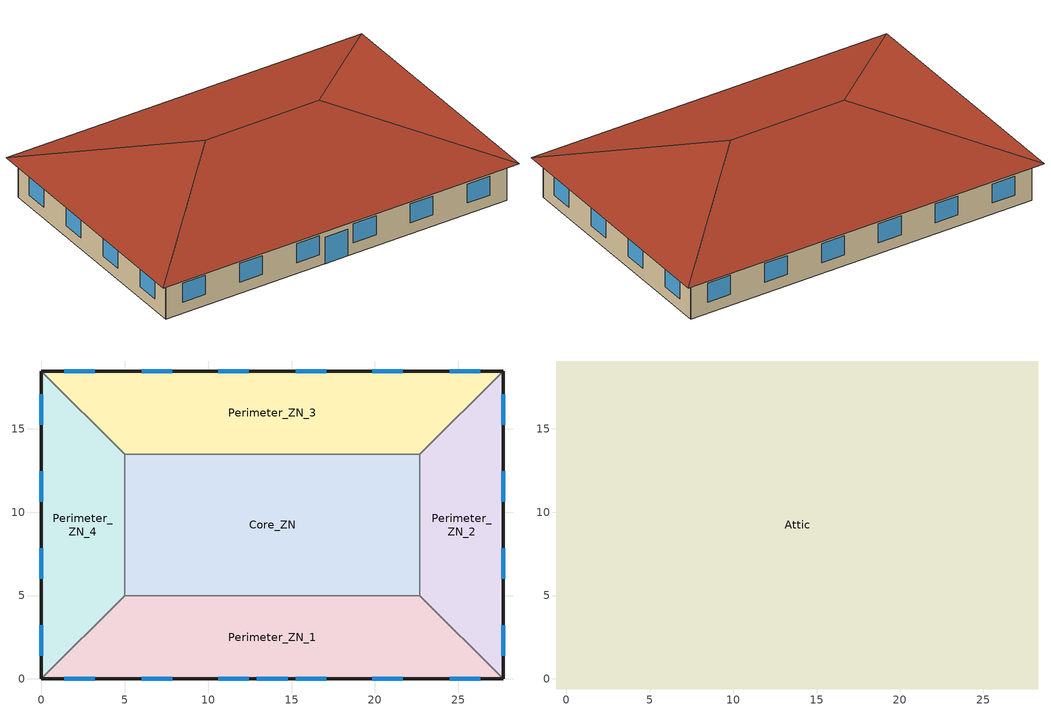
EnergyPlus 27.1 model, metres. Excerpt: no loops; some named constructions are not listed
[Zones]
Core_ZN
 floor ground (ext-slab): 5,13.46 22.69,13.46 22.69,5 5,5 z0
 wall to Perimeter_ZN_1 (int-walls): 5,5 22.69,5 z0:3.05
 wall to Perimeter_ZN_2 (int-walls): 22.69,5 22.69,13.46 z0:3.05
 wall to Perimeter_ZN_3 (int-walls): 22.69,13.46 5,13.46 z0:3.05
 wall to Perimeter_ZN_4 (int-walls): 5,13.46 5,5 z0:3.05
Perimeter_ZN_1
 floor ground (ext-slab): 27.69,0 0,0 5,5 22.69,5 z0
 wall outside (ext-walls): 0,0 27.69,0 z0:3.05
 wall to Perimeter_ZN_4 (int-walls): 5,5 0,0 z0:3.05
 wall to Perimeter_ZN_2 (int-walls): 27.69,0 22.69,5 z0:3.05
 window (TCwindow): 1.39,0 3.22,0 z0.9:2.42
 window (window_south): 6.01,0 7.84,0 / 10.62,0 12.45,0 / 15.24,0 17.07,0 / 19.85,0 21.68,0 / 24.47,0 26.3,0 z0.9:2.42; 12.93,0 14.76,0 z0:2.13
Perimeter_ZN_2
 floor ground (ext-slab): 22.69,13.46 27.69,18.46 27.69,0 22.69,5 z0
 wall outside (ext-walls): 27.69,0 27.69,18.46 z0:3.05
 wall to Perimeter_ZN_3 (int-walls): 27.69,18.46 22.69,13.46 z0:3.05
 window (window_east): 27.69,15.24 27.69,17.07 / 27.69,10.62 27.69,12.45 / 27.69,6.01 27.69,7.84 / 27.69,1.39 27.69,3.22 z0.9:2.42
Perimeter_ZN_3
 floor ground (ext-slab): 5,13.46 0,18.46 27.69,18.46 22.69,13.46 z0
 wall outside (ext-walls): 27.69,18.46 0,18.46 z0:3.05
 wall to Perimeter_ZN_4 (int-walls): 0,18.46 5,13.46 z0:3.05
 window (window_north): 26.3,18.46 24.47,18.46 / 21.68,18.46 19.85,18.46 / 17.07,18.46 15.24,18.46 / 12.45,18.46 10.62,18.46 / 7.84,18.46 6.01,18.46 / 3.22,18.46 1.39,18.46 z0.9:2.42
Perimeter_ZN_4
 floor ground (ext-slab): 5,5 0,0 0,18.46 5,13.46 z0
 wall outside (ext-walls): 0,18.46 0,0 z0:3.05
 window (window_west): 0,3.22 0,1.39 / 0,7.84 0,6.01 / 0,12.45 0,10.62 / 0,17.07 0,15.24 z0.9:2.42
Attic
 floor ground (exposed-floor): -0.6,19.06 0,18.46 0,0 -0.6,-0.6 z3.05; 0,0 27.69,0 28.29,-0.6 -0.6,-0.6 z3.05; 28.29,19.06 28.29,-0.6 27.69,0 27.69,18.46 z3.05; -0.6,19.06 28.29,19.06 27.69,18.46 0,18.46 z3.05
 floor to Perimeter_ZN_1 (INT-FLOOR-TOPSIDE): 0,0 5,5 22.69,5 27.69,0 z3.05
 floor to Perimeter_ZN_4 (INT-FLOOR-TOPSIDE): 5,13.46 5,5 0,0 0,18.46 z3.05
 floor to Perimeter_ZN_2 (INT-FLOOR-TOPSIDE): 22.69,5 22.69,13.46 27.69,18.46 27.69,0 z3.05
 floor to Core_ZN (INT-FLOOR-TOPSIDE): 5,13.46 22.69,13.46 22.69,5 5,5 z3.05
 floor to Perimeter_ZN_3 (INT-FLOOR-TOPSIDE): 0,18.46 27.69,18.46 22.69,13.46 5,13.46 z3.05
 roof outside (roofs): 28.29,19.06,3.05 -0.6,19.06,3.05 9.23,9.23,6.33 18.46,9.23,6.33; -0.6,19.06,3.05 -0.6,-0.6,3.05 9.23,9.23,6.33; 28.29,-0.6,3.05 28.29,19.06,3.05 18.46,9.23,6.33; -0.6,-0.6,3.05 28.29,-0.6,3.05 18.46,9.23,6.33 9.23,9.23,6.33
[MaterialProperty:GlazingSpectralData]
WO18RT65SP: 0.3, 0, 0.04, 0.04, 0.305, 0, 0.04, 0.04, 0.31, 0, 0.04, 0.04, 0.315, 0, 0.04, 0.04, 0.32, 0, 0.04, 0.04, 0.325, 0, 0.04, 0.04, 0.33, 0, 0.04, 0.04, 0.335, 0, 0.04, 0.04, 0.34, 0, 0.04, 0.04, 0.345, 0, 0.04, 0.04, 0.35, 0, 0.04, 0.04, 0.355, 0, 0.04, 0.04, 0.36, 0, 0.04, 0.04, 0.365, 0, 0.04, 0.04, 0.37, 0, 0.04, 0.04, 0.375, 0, 0.04, 0.04, 0.38, 0.001, 0.04, 0.04, 0.385, 0.001, 0.04, 0.04, 0.39, 0.001, 0.04, 0.04, 0.395, 0.003, 0.04, 0.04, 0.4, 0.01, 0.04, 0.04, 0.405, 0.016, 0.041, 0.041, 0.41, 0.025, 0.041, 0.041, 0.415, 0.04, 0.042, 0.042, 0.42, 0.054, 0.042, 0.042, 0.425, 0.064, 0.043, 0.043, 0.43, 0.08, 0.043, 0.043, 0.435, 0.095, 0.044, 0.044, 0.44, 0.118, 0.045, 0.045, 0.445, 0.135, 0.045, 0.045, 0.45, 0.148, 0.046, 0.046, 0.455, 0.157, 0.046, 0.046, 0.46, 0.167, 0.047, 0.047, 0.465, 0.18, 0.047, 0.047, 0.47, 0.201, 0.048, 0.048, 0.475, 0.227, 0.049, 0.049, 0.48, 0.263, 0.051, 0.051, 0.485, 0.301, 0.052, 0.052, 0.49, 0.337, 0.053, 0.053, 0.495, 0.362, 0.054, 0.054, 0.5, 0.362, 0.054, 0.054, 0.505, 0.328, 0.053, 0.053, 0.51, 0.274, 0.051, 0.051, 0.515, 0.223, 0.049, 0.049, 0.52, 0.189, 0.048, 0.048, 0.525, 0.172, 0.047, 0.047, 0.53, 0.168, 0.047, 0.047, 0.535, 0.172, 0.047, 0.047, 0.54, 0.18, 0.047, 0.047, 0.545, 0.189, 0.048, 0.048, 0.55, 0.201, 0.048, 0.048, 0.555, 0.211, 0.048, 0.048, 0.56, 0.219, 0.049, 0.049, 0.565, 0.223, 0.049, 0.049, 0.57, 0.224, 0.049, 0.049, 0.575, 0.222, 0.049, 0.049, 0.58, 0.219, 0.049, 0.049, 0.585, 0.214, 0.049, 0.049, 0.59, 0.209, 0.048, 0.048, 0.595, 0.205, 0.048, 0.048, 0.6, 0.204, 0.048, 0.048, 0.605, 0.203, 0.048, 0.048, 0.61, 0.202, 0.048, 0.048, 0.615, 0.203, 0.048, 0.048, 0.62, 0.205, 0.048, 0.048, 0.625, 0.207, 0.048, 0.048, 0.63, 0.21, 0.048, 0.048, 0.635, 0.213, 0.049, 0.049, 0.64, 0.219, 0.049, 0.049, 0.645, 0.225, 0.049, 0.049, 0.65, 0.234, 0.049, 0.049, 0.655, 0.242, 0.05, 0.05, 0.66, 0.252, 0.05, 0.05, 0.665, 0.261, 0.05, 0.05, 0.67, 0.271, 0.051, 0.051, 0.675, 0.282, 0.051, 0.051, 0.68, 0.292, 0.052, 0.052, 0.685, 0.302, 0.052, 0.052, 0.69, 0.315, 0.053, 0.053, 0.695, 0.329, 0.053, 0.053, 0.7, 0.343, 0.054, 0.054, 0.705, 0.358, 0.054, 0.054, 0.71, 0.374, 0.055, 0.055, 0.715, 0.392, 0.056, 0.056, 0.72, 0.409, 0.056, 0.056, 0.725, 0.424, 0.057, 0.057, 0.73, 0.439, 0.058, 0.058, 0.735, 0.454, 0.058, 0.058, 0.74, 0.471, 0.059, 0.059, 0.745, 0.485, 0.059, 0.059, 0.75, 0.499, 0.06, 0.06, 0.755, 0.512, 0.06, 0.06, 0.76, 0.525, 0.061, 0.061, 0.765, 0.537, 0.061, 0.061, 0.77, 0.548, 0.062, 0.062, 0.775, 0.558, 0.062, 0.062, 0.78, 0.566, 0.063, 0.063, 0.785, 0.576, 0.063, 0.063, 0.79, 0.586, 0.063, 0.063, 0.795, 0.593, 0.064, 0.064, 0.8, 0.601, 0.064, 0.064, 0.805, 0.607, 0.064, 0.064, 0.81, 0.611, 0.064, 0.064, 0.815, 0.617, 0.065, 0.065, 0.82, 0.621, 0.065, 0.065, 0.825, 0.621, 0.065, 0.065, 0.83, 0.622, 0.065, 0.065, 0.835, 0.622, 0.065, 0.065, 0.84, 0.619, 0.065, 0.065, 0.845, 0.617, 0.065, 0.065, 0.85, 0.619, 0.065, 0.065, 0.855, 0.617, 0.065, 0.065, 0.86, 0.615, 0.065, 0.065, 0.865, 0.614, 0.065, 0.065, 0.87, 0.612, 0.064, 0.064, 0.875, 0.611, 0.064, 0.064, 0.88, 0.608, 0.064, 0.064, 0.885, 0.607, 0.064, 0.064, 0.89, 0.604, 0.064, 0.064, 0.895, 0.598, 0.064, 0.064, 0.9, 0.593, 0.064, 0.064, 0.905, 0.583, 0.063, 0.063, 0.91, 0.578, 0.063, 0.063, 0.915, 0.568, 0.063, 0.063, 0.92, 0.562, 0.062, 0.062, 0.925, 0.555, 0.062, 0.062, 0.93, 0.55, 0.062, 0.062, 0.935, 0.542, 0.062, 0.062, 0.94, 0.533, 0.061, 0.061, 0.945, 0.528, 0.061, 0.061, 0.95, 0.524, 0.061, 0.061, 0.955, 0.518, 0.061, 0.061, 0.96, 0.511, 0.06, 0.06, 0.965, 0.503, 0.06, 0.06, 0.97, 0.498, 0.06, 0.06, 0.975, 0.493, 0.06, 0.06, 0.98, 0.485, 0.059, 0.059, 0.985, 0.483, 0.059, 0.059, 0.99, 0.48, 0.059, 0.059, 0.995, 0.477, 0.059, 0.059, 1, 0.476, 0.059, 0.059, 1.005, 0.474, 0.059, 0.059, 1.01, 0.473, 0.059, 0.059, 1.015, 0.472, 0.059, 0.059, 1.02, 0.471, 0.059, 0.059, 1.025, 0.47, 0.059, 0.059, 1.03, 0.47, 0.059, 0.059, 1.035, 0.471, 0.059, 0.059, 1.04, 0.472, 0.059, 0.059, 1.045, 0.473, 0.059, 0.059, 1.05, 0.475, 0.059, 0.059, 1.055, 0.486, 0.059, 0.059, 1.06, 0.493, 0.06, 0.06, 1.065, 0.498, 0.06, 0.06, 1.07, 0.503, 0.06, 0.06, 1.075, 0.511, 0.06, 0.06, 1.08, 0.518, 0.061, 0.061, 1.085, 0.524, 0.061, 0.061, 1.09, 0.529, 0.061, 0.061, 1.095, 0.533, 0.061, 0.061, 1.1, 0.542, 0.062, 0.062, 1.105, 0.544, 0.062, 0.062, 1.11, 0.552, 0.062, 0.062, 1.115, 0.56, 0.062, 0.062, 1.12, 0.575, 0.063, 0.063, 1.125, 0.585, 0.063, 0.063, 1.13, 0.6, 0.064, 0.064, 1.135, 0.61, 0.064, 0.064, 1.14, 0.634, 0.065, 0.065, 1.145, 0.637, 0.065, 0.065, 1.15, 0.634, 0.065, 0.065, 1.155, 0.632, 0.065, 0.065, 1.16, 0.632, 0.065, 0.065, 1.165, 0.631, 0.065, 0.065, 1.17, 0.627, 0.065, 0.065, 1.175, 0.624, 0.065, 0.065, 1.18, 0.618, 0.065, 0.065, 1.185, 0.611, 0.064, 0.064, 1.19, 0.601, 0.064, 0.064, 1.195, 0.6, 0.064, 0.064, 1.2, 0.605, 0.064, 0.064, 1.205, 0.611, 0.064, 0.064, 1.21, 0.619, 0.065, 0.065, 1.215, 0.625, 0.065, 0.065, 1.22, 0.634, 0.065, 0.065, 1.225, 0.64, 0.066, 0.066, 1.23, 0.644, 0.066, 0.066, 1.235, 0.647, 0.066, 0.066, 1.24, 0.65, 0.066, 0.066, 1.245, 0.653, 0.066, 0.066, 1.25, 0.656, 0.066, 0.066, 1.255, 0.658, 0.066, 0.066, 1.26, 0.661, 0.066, 0.066, 1.265, 0.662, 0.066, 0.066, 1.27, 0.667, 0.067, 0.067, 1.275, 0.668, 0.067, 0.067, 1.28, 0.671, 0.067, 0.067, 1.285, 0.675, 0.067, 0.067, 1.29, 0.678, 0.067, 0.067, 1.295, 0.679, 0.067, 0.067, 1.3, 0.682, 0.067, 0.067, 1.305, 0.684, 0.067, 0.067, 1.31, 0.687, 0.067, 0.067, 1.315, 0.689, 0.068, 0.068, 1.32, 0.692, 0.068, 0.068, 1.325, 0.693, 0.068, 0.068, 1.33, 0.695, 0.068, 0.068, 1.335, 0.697, 0.068, 0.068, 1.34, 0.698, 0.068, 0.068, 1.345, 0.698, 0.068, 0.068, 1.35, 0.698, 0.068, 0.068, 1.355, 0.695, 0.068, 0.068, 1.36, 0.692, 0.068, 0.068, 1.365, 0.692, 0.068, 0.068, 1.37, 0.687, 0.067, 0.067, 1.375, 0.682, 0.067, 0.067, 1.38, 0.676, 0.067, 0.067, 1.385, 0.678, 0.067, 0.067, 1.39, 0.676, 0.067, 0.067, 1.395, 0.675, 0.067, 0.067, 1.4, 0.676, 0.067, 0.067, 1.405, 0.675, 0.067, 0.067, 1.41, 0.671, 0.067, 0.067, 1.415, 0.67, 0.067, 0.067, 1.42, 0.673, 0.067, 0.067, 1.425, 0.671, 0.067, 0.067, 1.43, 0.668, 0.067, 0.067, 1.435, 0.67, 0.067, 0.067, 1.44, 0.67, 0.067, 0.067, 1.445, 0.668, 0.067, 0.067, 1.45, 0.67, 0.067, 0.067, 1.455, 0.67, 0.067, 0.067, 1.46, 0.673, 0.067, 0.067, 1.465, 0.676, 0.067, 0.067, 1.47, 0.681, 0.067, 0.067, 1.475, 0.684, 0.067, 0.067, 1.48, 0.689, 0.068, 0.068, 1.485, 0.69, 0.068, 0.068, 1.49, 0.695, 0.068, 0.068, 1.495, 0.698, 0.068, 0.068, 1.5, 0.703, 0.068, 0.068, 1.505, 0.706, 0.068, 0.068, 1.51, 0.711, 0.068, 0.068, 1.515, 0.714, 0.069, 0.069, 1.52, 0.718, 0.069, 0.069, 1.525, 0.719, 0.069, 0.069, 1.53, 0.724, 0.069, 0.069, 1.535, 0.724, 0.069, 0.069, 1.54, 0.728, 0.069, 0.069, 1.545, 0.728, 0.069, 0.069, 1.55, 0.728, 0.069, 0.069, 1.555, 0.728, 0.069, 0.069, 1.56, 0.728, 0.069, 0.069, 1.565, 0.728, 0.069, 0.069, 1.57, 0.728, 0.069, 0.069, 1.575, 0.728, 0.069, 0.069, 1.58, 0.729, 0.069, 0.069, 1.585, 0.731, 0.069, 0.069, 1.59, 0.733, 0.069, 0.069, 1.595, 0.735, 0.069, 0.069, 1.6, 0.736, 0.069, 0.069, 1.605, 0.738, 0.07, 0.07, 1.61, 0.74, 0.07, 0.07, 1.615, 0.741, 0.07, 0.07, 1.62, 0.741, 0.07, 0.07, 1.625, 0.741, 0.07, 0.07, 1.63, 0.741, 0.07, 0.07, 1.635, 0.741, 0.07, 0.07, 1.64, 0.741, 0.07, 0.07, 1.645, 0.743, 0.07, 0.07, 1.65, 0.741, 0.07, 0.07, 1.655, 0.74, 0.07, 0.07, 1.66, 0.736, 0.069, 0.069, 1.665, 0.735, 0.069, 0.069, 1.67, 0.724, 0.069, 0.069, 1.675, 0.716, 0.069, 0.069, 1.68, 0.698, 0.068, 0.068, 1.685, 0.673, 0.067, 0.067, 1.69, 0.608, 0.064, 0.064, 1.695, 0.574, 0.063, 0.063, 1.7, 0.521, 0.061, 0.061, 1.705, 0.493, 0.06, 0.06, 1.71, 0.499, 0.06, 0.06, 1.715, 0.507, 0.06, 0.06, 1.72, 0.512, 0.06, 0.06, 1.725, 0.526, 0.061, 0.061, 1.73, 0.548, 0.062, 0.062, 1.735, 0.546, 0.062, 0.062, 1.74, 0.533, 0.061, 0.061, 1.745, 0.527, 0.061, 0.061, 1.75, 0.522, 0.061, 0.061, 1.755, 0.53, 0.061, 0.061, 1.76, 0.552, 0.062, 0.062, 1.765, 0.568, 0.063, 0.063, 1.77, 0.589, 0.064, 0.064, 1.775, 0.6, 0.064, 0.064, 1.78, 0.619, 0.065, 0.065, 1.785, 0.625, 0.065, 0.065, 1.79, 0.63, 0.065, 0.065, 1.795, 0.632, 0.065, 0.065, 1.8, 0.635, 0.065, 0.065, 1.805, 0.637, 0.065, 0.065, 1.81, 0.638, 0.066, 0.066, 1.815, 0.638, 0.066, 0.066, 1.82, 0.638, 0.066, 0.066, 1.825, 0.64, 0.066, 0.066, 1.83, 0.646, 0.066, 0.066, 1.835, 0.649, 0.066, 0.066, 1.84, 0.656, 0.066, 0.066, 1.845, 0.658, 0.066, 0.066, 1.85, 0.667, 0.067, 0.067, 1.855, 0.673, 0.067, 0.067, 1.86, 0.681, 0.067, 0.067, 1.865, 0.681, 0.067, 0.067, 1.87, 0.684, 0.067, 0.067, 1.875, 0.687, 0.067, 0.067, 1.88, 0.687, 0.067, 0.067, 1.885, 0.685, 0.067, 0.067, 1.89, 0.685, 0.067, 0.067, 1.895, 0.685, 0.067, 0.067, 1.9, 0.689, 0.068, 0.068, 1.905, 0.682, 0.067, 0.067, 1.91, 0.682, 0.067, 0.067, 1.915, 0.679, 0.067, 0.067, 1.92, 0.681, 0.067, 0.067, 1.925, 0.678, 0.067, 0.067, 1.93, 0.679, 0.067, 0.067, 1.935, 0.679, 0.067, 0.067, 1.94, 0.679, 0.067, 0.067, 1.945, 0.681, 0.067, 0.067, 1.95, 0.684, 0.067, 0.067, 1.955, 0.685, 0.067, 0.067, 1.96, 0.687, 0.067, 0.067, 1.965, 0.685, 0.067, 0.067, 1.97, 0.685, 0.067, 0.067, 1.975, 0.687, 0.067, 0.067, 1.98, 0.684, 0.067, 0.067, 1.985, 0.684, 0.067, 0.067, 1.99, 0.682, 0.067, 0.067, 1.995, 0.681, 0.067, 0.067, 2, 0.678, 0.067, 0.067, 2.005, 0.673, 0.067, 0.067, 2.01, 0.662, 0.066, 0.066, 2.015, 0.655, 0.066, 0.066, 2.02, 0.646, 0.066, 0.066, 2.025, 0.638, 0.066, 0.066, 2.03, 0.63, 0.065, 0.065, 2.035, 0.622, 0.065, 0.065, 2.04, 0.614, 0.065, 0.065, 2.045, 0.608, 0.064, 0.064, 2.05, 0.598, 0.064, 0.064, 2.055, 0.593, 0.064, 0.064, 2.06, 0.582, 0.063, 0.063, 2.065, 0.575, 0.063, 0.063, 2.07, 0.569, 0.063, 0.063, 2.075, 0.568, 0.063, 0.063, 2.08, 0.565, 0.063, 0.063, 2.085, 0.565, 0.063, 0.063, 2.09, 0.566, 0.063, 0.063, 2.095, 0.566, 0.063, 0.063, 2.1, 0.57, 0.063, 0.063, 2.105, 0.571, 0.063, 0.063, 2.11, 0.575, 0.063, 0.063, 2.115, 0.577, 0.063, 0.063, 2.12, 0.581, 0.063, 0.063, 2.125, 0.582, 0.063, 0.063, 2.13, 0.582, 0.063, 0.063, 2.135, 0.581, 0.063, 0.063, 2.14, 0.582, 0.063, 0.063, 2.145, 0.583, 0.063, 0.063, 2.15, 0.586, 0.063, 0.063, 2.155, 0.585, 0.063, 0.063, 2.16, 0.585, 0.063, 0.063, 2.165, 0.585, 0.063, 0.063, 2.17, 0.585, 0.063, 0.063, 2.175, 0.585, 0.063, 0.063, 2.18, 0.583, 0.063, 0.063, 2.185, 0.581, 0.063, 0.063, 2.19, 0.573, 0.063, 0.063, 2.195, 0.569, 0.063, 0.063, 2.2, 0.56, 0.062, 0.062, 2.205, 0.556, 0.062, 0.062, 2.21, 0.551, 0.062, 0.062, 2.215, 0.545, 0.062, 0.062, 2.22, 0.532, 0.061, 0.061, 2.225, 0.521, 0.061, 0.061, 2.23, 0.505, 0.06, 0.06, 2.235, 0.486, 0.059, 0.059, 2.24, 0.456, 0.058, 0.058, 2.245, 0.429, 0.057, 0.057, 2.25, 0.375, 0.055, 0.055, 2.255, 0.33, 0.053, 0.053, 2.26, 0.263, 0.051, 0.051, 2.265, 0.22, 0.049, 0.049, 2.27, 0.167, 0.047, 0.047, 2.275, 0.142, 0.046, 0.046, 2.28, 0.111, 0.044, 0.044, 2.285, 0.093, 0.044, 0.044, 2.29, 0.076, 0.043, 0.043, 2.295, 0.063, 0.043, 0.043, 2.3, 0.052, 0.042, 0.042, 2.305, 0.049, 0.042, 0.042, 2.31, 0.057, 0.042, 0.042, 2.315, 0.068, 0.043, 0.043, 2.32, 0.084, 0.043, 0.043, 2.325, 0.089, 0.044, 0.044, 2.33, 0.097, 0.044, 0.044, 2.335, 0.099, 0.044, 0.044, 2.34, 0.1, 0.044, 0.044, 2.345, 0.1, 0.044, 0.044, 2.35, 0.101, 0.044, 0.044, 2.355, 0.11, 0.044, 0.044, 2.36, 0.121, 0.045, 0.045, 2.365, 0.125, 0.045, 0.045, 2.37, 0.13, 0.045, 0.045, 2.375, 0.132, 0.045, 0.045, 2.38, 0.131, 0.045, 0.045, 2.385, 0.131, 0.045, 0.045, 2.39, 0.134, 0.045, 0.045, 2.395, 0.138, 0.046, 0.046, 2.4, 0.143, 0.046, 0.046, 2.405, 0.148, 0.046, 0.046, 2.41, 0.153, 0.046, 0.046, 2.415, 0.152, 0.046, 0.046, 2.42, 0.149, 0.046, 0.046, 2.425, 0.144, 0.046, 0.046, 2.43, 0.132, 0.045, 0.045, 2.435, 0.128, 0.045, 0.045, 2.44, 0.125, 0.045, 0.045, 2.445, 0.124, 0.045, 0.045, 2.45, 0.116, 0.045, 0.045, 2.455, 0.113, 0.045, 0.045, 2.46, 0.114, 0.045, 0.045, 2.465, 0.117, 0.045, 0.045, 2.47, 0.126, 0.045, 0.045, 2.475, 0.128, 0.045, 0.045, 2.48, 0.129, 0.045, 0.045, 2.485, 0.135, 0.045, 0.045, 2.49, 0.145, 0.046, 0.046, 2.495, 0.15, 0.046, 0.046, 2.5, 0.155, 0.046, 0.046
WO18RT70SP: 0.3, 0, 0.04, 0.04, 0.305, 0, 0.04, 0.04, 0.31, 0, 0.04, 0.04, 0.315, 0, 0.04, 0.04, 0.32, 0, 0.04, 0.04, 0.325, 0, 0.04, 0.04, 0.33, 0, 0.04, 0.04, 0.335, 0, 0.04, 0.04, 0.34, 0, 0.04, 0.04, 0.345, 0, 0.04, 0.04, 0.35, 0, 0.04, 0.04, 0.355, 0, 0.04, 0.04, 0.36, 0, 0.04, 0.04, 0.365, 0, 0.04, 0.04, 0.37, 0, 0.04, 0.04, 0.375, 0, 0.04, 0.04, 0.38, 0.001, 0.04, 0.04, 0.385, 0.001, 0.04, 0.04, 0.39, 0.001, 0.04, 0.04, 0.395, 0.001, 0.04, 0.04, 0.4, 0.003, 0.04, 0.04, 0.405, 0.004, 0.04, 0.04, 0.41, 0.008, 0.04, 0.04, 0.415, 0.016, 0.041, 0.041, 0.42, 0.025, 0.041, 0.041, 0.425, 0.036, 0.041, 0.041, 0.43, 0.046, 0.042, 0.042, 0.435, 0.059, 0.042, 0.042, 0.44, 0.073, 0.043, 0.043, 0.445, 0.085, 0.043, 0.043, 0.45, 0.095, 0.044, 0.044, 0.455, 0.102, 0.044, 0.044, 0.46, 0.109, 0.044, 0.044, 0.465, 0.118, 0.045, 0.045, 0.47, 0.134, 0.045, 0.045, 0.475, 0.156, 0.046, 0.046, 0.48, 0.187, 0.047, 0.047, 0.485, 0.221, 0.049, 0.049, 0.49, 0.254, 0.05, 0.05, 0.495, 0.277, 0.051, 0.051, 0.5, 0.274, 0.051, 0.051, 0.505, 0.24, 0.05, 0.05, 0.51, 0.189, 0.048, 0.048, 0.515, 0.144, 0.046, 0.046, 0.52, 0.115, 0.045, 0.045, 0.525, 0.102, 0.044, 0.044, 0.53, 0.098, 0.044, 0.044, 0.535, 0.102, 0.044, 0.044, 0.54, 0.108, 0.044, 0.044, 0.545, 0.116, 0.045, 0.045, 0.55, 0.126, 0.045, 0.045, 0.555, 0.136, 0.045, 0.045, 0.56, 0.143, 0.046, 0.046, 0.565, 0.147, 0.046, 0.046, 0.57, 0.148, 0.046, 0.046, 0.575, 0.147, 0.046, 0.046, 0.58, 0.145, 0.046, 0.046, 0.585, 0.141, 0.046, 0.046, 0.59, 0.138, 0.046, 0.046, 0.595, 0.135, 0.045, 0.045, 0.6, 0.133, 0.045, 0.045, 0.605, 0.133, 0.045, 0.045, 0.61, 0.133, 0.045, 0.045, 0.615, 0.135, 0.045, 0.045, 0.62, 0.136, 0.045, 0.045, 0.625, 0.138, 0.046, 0.046, 0.63, 0.141, 0.046, 0.046, 0.635, 0.144, 0.046, 0.046, 0.64, 0.149, 0.046, 0.046, 0.645, 0.155, 0.046, 0.046, 0.65, 0.162, 0.046, 0.046, 0.655, 0.17, 0.047, 0.047, 0.66, 0.179, 0.047, 0.047, 0.665, 0.187, 0.047, 0.047, 0.67, 0.196, 0.048, 0.048, 0.675, 0.207, 0.048, 0.048, 0.68, 0.217, 0.049, 0.049, 0.685, 0.227, 0.049, 0.049, 0.69, 0.24, 0.05, 0.05, 0.695, 0.254, 0.05, 0.05, 0.7, 0.268, 0.051, 0.051, 0.705, 0.285, 0.051, 0.051, 0.71, 0.302, 0.052, 0.052, 0.715, 0.321, 0.053, 0.053, 0.72, 0.34, 0.054, 0.054, 0.725, 0.358, 0.054, 0.054, 0.73, 0.376, 0.055, 0.055, 0.735, 0.394, 0.056, 0.056, 0.74, 0.414, 0.057, 0.057, 0.745, 0.431, 0.057, 0.057, 0.75, 0.448, 0.058, 0.058, 0.755, 0.464, 0.059, 0.059, 0.76, 0.48, 0.059, 0.059, 0.765, 0.495, 0.06, 0.06, 0.77, 0.508, 0.06, 0.06, 0.775, 0.52, 0.061, 0.061, 0.78, 0.531, 0.061, 0.061, 0.785, 0.543, 0.062, 0.062, 0.79, 0.554, 0.062, 0.062, 0.795, 0.563, 0.063, 0.063, 0.8, 0.573, 0.063, 0.063, 0.805, 0.58, 0.063, 0.063, 0.81, 0.586, 0.063, 0.063, 0.815, 0.592, 0.064, 0.064, 0.82, 0.597, 0.064, 0.064, 0.825, 0.598, 0.064, 0.064, 0.83, 0.6, 0.064, 0.064, 0.835, 0.6, 0.064, 0.064, 0.84, 0.597, 0.064, 0.064, 0.845, 0.595, 0.064, 0.064, 0.85, 0.597, 0.064, 0.064, 0.855, 0.596, 0.064, 0.064, 0.86, 0.595, 0.064, 0.064, 0.865, 0.593, 0.064, 0.064, 0.87, 0.592, 0.064, 0.064, 0.875, 0.591, 0.064, 0.064, 0.88, 0.587, 0.063, 0.063, 0.885, 0.586, 0.063, 0.063, 0.89, 0.583, 0.063, 0.063, 0.895, 0.577, 0.063, 0.063, 0.9, 0.571, 0.063, 0.063, 0.905, 0.561, 0.062, 0.062, 0.91, 0.554, 0.062, 0.062, 0.915, 0.543, 0.062, 0.062, 0.92, 0.536, 0.061, 0.061, 0.925, 0.529, 0.061, 0.061, 0.93, 0.522, 0.061, 0.061, 0.935, 0.514, 0.061, 0.061, 0.94, 0.504, 0.06, 0.06, 0.945, 0.499, 0.06, 0.06, 0.95, 0.492, 0.06, 0.06, 0.955, 0.485, 0.059, 0.059, 0.96, 0.478, 0.059, 0.059, 0.965, 0.47, 0.059, 0.059, 0.97, 0.464, 0.059, 0.059, 0.975, 0.459, 0.058, 0.058, 0.98, 0.453, 0.058, 0.058, 0.985, 0.451, 0.058, 0.058, 0.99, 0.448, 0.058, 0.058, 0.995, 0.444, 0.058, 0.058, 1, 0.443, 0.058, 0.058, 1.005, 0.441, 0.058, 0.058, 1.01, 0.44, 0.058, 0.058, 1.015, 0.439, 0.058, 0.058, 1.02, 0.438, 0.058, 0.058, 1.025, 0.437, 0.057, 0.057, 1.03, 0.437, 0.057, 0.057, 1.035, 0.438, 0.058, 0.058, 1.04, 0.439, 0.058, 0.058, 1.045, 0.44, 0.058, 0.058, 1.05, 0.442, 0.058, 0.058, 1.055, 0.45, 0.058, 0.058, 1.06, 0.455, 0.058, 0.058, 1.065, 0.461, 0.058, 0.058, 1.07, 0.466, 0.059, 0.059, 1.075, 0.473, 0.059, 0.059, 1.08, 0.48, 0.059, 0.059, 1.085, 0.487, 0.059, 0.059, 1.09, 0.493, 0.06, 0.06, 1.095, 0.499, 0.06, 0.06, 1.1, 0.509, 0.06, 0.06, 1.105, 0.514, 0.061, 0.061, 1.11, 0.529, 0.061, 0.061, 1.115, 0.539, 0.062, 0.062, 1.12, 0.559, 0.062, 0.062, 1.125, 0.57, 0.063, 0.063, 1.13, 0.585, 0.063, 0.063, 1.135, 0.596, 0.064, 0.064, 1.14, 0.618, 0.065, 0.065, 1.145, 0.624, 0.065, 0.065, 1.15, 0.627, 0.065, 0.065, 1.155, 0.628, 0.065, 0.065, 1.16, 0.631, 0.065, 0.065, 1.165, 0.63, 0.065, 0.065, 1.17, 0.627, 0.065, 0.065, 1.175, 0.624, 0.065, 0.065, 1.18, 0.618, 0.065, 0.065, 1.185, 0.611, 0.064, 0.064, 1.19, 0.601, 0.064, 0.064, 1.195, 0.6, 0.064, 0.064, 1.2, 0.605, 0.064, 0.064, 1.205, 0.611, 0.064, 0.064, 1.21, 0.619, 0.065, 0.065, 1.215, 0.625, 0.065, 0.065, 1.22, 0.634, 0.065, 0.065, 1.225, 0.64, 0.066, 0.066, 1.23, 0.644, 0.066, 0.066, 1.235, 0.647, 0.066, 0.066, 1.24, 0.65, 0.066, 0.066, 1.245, 0.653, 0.066, 0.066, 1.25, 0.656, 0.066, 0.066, 1.255, 0.658, 0.066, 0.066, 1.26, 0.661, 0.066, 0.066, 1.265, 0.662, 0.066, 0.066, 1.27, 0.667, 0.067, 0.067, 1.275, 0.668, 0.067, 0.067, 1.28, 0.671, 0.067, 0.067, 1.285, 0.675, 0.067, 0.067, 1.29, 0.678, 0.067, 0.067, 1.295, 0.679, 0.067, 0.067, 1.3, 0.682, 0.067, 0.067, 1.305, 0.684, 0.067, 0.067, 1.31, 0.687, 0.067, 0.067, 1.315, 0.689, 0.068, 0.068, 1.32, 0.692, 0.068, 0.068, 1.325, 0.693, 0.068, 0.068, 1.33, 0.695, 0.068, 0.068, 1.335, 0.697, 0.068, 0.068, 1.34, 0.698, 0.068, 0.068, 1.345, 0.698, 0.068, 0.068, 1.35, 0.698, 0.068, 0.068, 1.355, 0.695, 0.068, 0.068, 1.36, 0.692, 0.068, 0.068, 1.365, 0.692, 0.068, 0.068, 1.37, 0.687, 0.067, 0.067, 1.375, 0.682, 0.067, 0.067, 1.38, 0.676, 0.067, 0.067, 1.385, 0.678, 0.067, 0.067, 1.39, 0.676, 0.067, 0.067, 1.395, 0.675, 0.067, 0.067, 1.4, 0.676, 0.067, 0.067, 1.405, 0.675, 0.067, 0.067, 1.41, 0.671, 0.067, 0.067, 1.415, 0.67, 0.067, 0.067, 1.42, 0.673, 0.067, 0.067, 1.425, 0.671, 0.067, 0.067, 1.43, 0.668, 0.067, 0.067, 1.435, 0.67, 0.067, 0.067, 1.44, 0.67, 0.067, 0.067, 1.445, 0.668, 0.067, 0.067, 1.45, 0.67, 0.067, 0.067, 1.455, 0.67, 0.067, 0.067, 1.46, 0.673, 0.067, 0.067, 1.465, 0.676, 0.067, 0.067, 1.47, 0.681, 0.067, 0.067, 1.475, 0.684, 0.067, 0.067, 1.48, 0.689, 0.068, 0.068, 1.485, 0.69, 0.068, 0.068, 1.49, 0.695, 0.068, 0.068, 1.495, 0.698, 0.068, 0.068, 1.5, 0.703, 0.068, 0.068, 1.505, 0.706, 0.068, 0.068, 1.51, 0.711, 0.068, 0.068, 1.515, 0.714, 0.069, 0.069, 1.52, 0.718, 0.069, 0.069, 1.525, 0.719, 0.069, 0.069, 1.53, 0.724, 0.069, 0.069, 1.535, 0.724, 0.069, 0.069, 1.54, 0.728, 0.069, 0.069, 1.545, 0.728, 0.069, 0.069, 1.55, 0.728, 0.069, 0.069, 1.555, 0.728, 0.069, 0.069, 1.56, 0.728, 0.069, 0.069, 1.565, 0.728, 0.069, 0.069, 1.57, 0.728, 0.069, 0.069, 1.575, 0.728, 0.069, 0.069, 1.58, 0.729, 0.069, 0.069, 1.585, 0.731, 0.069, 0.069, 1.59, 0.733, 0.069, 0.069, 1.595, 0.735, 0.069, 0.069, 1.6, 0.736, 0.069, 0.069, 1.605, 0.738, 0.07, 0.07, 1.61, 0.74, 0.07, 0.07, 1.615, 0.741, 0.07, 0.07, 1.62, 0.741, 0.07, 0.07, 1.625, 0.741, 0.07, 0.07, 1.63, 0.741, 0.07, 0.07, 1.635, 0.741, 0.07, 0.07, 1.64, 0.741, 0.07, 0.07, 1.645, 0.743, 0.07, 0.07, 1.65, 0.741, 0.07, 0.07, 1.655, 0.74, 0.07, 0.07, 1.66, 0.736, 0.069, 0.069, 1.665, 0.735, 0.069, 0.069, 1.67, 0.724, 0.069, 0.069, 1.675, 0.716, 0.069, 0.069, 1.68, 0.698, 0.068, 0.068, 1.685, 0.673, 0.067, 0.067, 1.69, 0.608, 0.064, 0.064, 1.695, 0.574, 0.063, 0.063, 1.7, 0.521, 0.061, 0.061, 1.705, 0.493, 0.06, 0.06, 1.71, 0.499, 0.06, 0.06, 1.715, 0.507, 0.06, 0.06, 1.72, 0.512, 0.06, 0.06, 1.725, 0.526, 0.061, 0.061, 1.73, 0.548, 0.062, 0.062, 1.735, 0.546, 0.062, 0.062, 1.74, 0.533, 0.061, 0.061, 1.745, 0.527, 0.061, 0.061, 1.75, 0.522, 0.061, 0.061, 1.755, 0.53, 0.061, 0.061, 1.76, 0.552, 0.062, 0.062, 1.765, 0.568, 0.063, 0.063, 1.77, 0.589, 0.064, 0.064, 1.775, 0.6, 0.064, 0.064, 1.78, 0.619, 0.065, 0.065, 1.785, 0.625, 0.065, 0.065, 1.79, 0.63, 0.065, 0.065, 1.795, 0.632, 0.065, 0.065, 1.8, 0.635, 0.065, 0.065, 1.805, 0.637, 0.065, 0.065, 1.81, 0.638, 0.066, 0.066, 1.815, 0.638, 0.066, 0.066, 1.82, 0.638, 0.066, 0.066, 1.825, 0.64, 0.066, 0.066, 1.83, 0.646, 0.066, 0.066, 1.835, 0.649, 0.066, 0.066, 1.84, 0.656, 0.066, 0.066, 1.845, 0.658, 0.066, 0.066, 1.85, 0.667, 0.067, 0.067, 1.855, 0.673, 0.067, 0.067, 1.86, 0.681, 0.067, 0.067, 1.865, 0.681, 0.067, 0.067, 1.87, 0.684, 0.067, 0.067, 1.875, 0.687, 0.067, 0.067, 1.88, 0.687, 0.067, 0.067, 1.885, 0.685, 0.067, 0.067, 1.89, 0.685, 0.067, 0.067, 1.895, 0.685, 0.067, 0.067, 1.9, 0.689, 0.068, 0.068, 1.905, 0.682, 0.067, 0.067, 1.91, 0.682, 0.067, 0.067, 1.915, 0.679, 0.067, 0.067, 1.92, 0.681, 0.067, 0.067, 1.925, 0.678, 0.067, 0.067, 1.93, 0.679, 0.067, 0.067, 1.935, 0.679, 0.067, 0.067, 1.94, 0.679, 0.067, 0.067, 1.945, 0.681, 0.067, 0.067, 1.95, 0.684, 0.067, 0.067, 1.955, 0.685, 0.067, 0.067, 1.96, 0.687, 0.067, 0.067, 1.965, 0.685, 0.067, 0.067, 1.97, 0.685, 0.067, 0.067, 1.975, 0.687, 0.067, 0.067, 1.98, 0.684, 0.067, 0.067, 1.985, 0.684, 0.067, 0.067, 1.99, 0.682, 0.067, 0.067, 1.995, 0.681, 0.067, 0.067, 2, 0.678, 0.067, 0.067, 2.005, 0.673, 0.067, 0.067, 2.01, 0.662, 0.066, 0.066, 2.015, 0.655, 0.066, 0.066, 2.02, 0.646, 0.066, 0.066, 2.025, 0.638, 0.066, 0.066, 2.03, 0.63, 0.065, 0.065, 2.035, 0.622, 0.065, 0.065, 2.04, 0.614, 0.065, 0.065, 2.045, 0.608, 0.064, 0.064, 2.05, 0.598, 0.064, 0.064, 2.055, 0.593, 0.064, 0.064, 2.06, 0.582, 0.063, 0.063, 2.065, 0.575, 0.063, 0.063, 2.07, 0.569, 0.063, 0.063, 2.075, 0.568, 0.063, 0.063, 2.08, 0.565, 0.063, 0.063, 2.085, 0.565, 0.063, 0.063, 2.09, 0.566, 0.063, 0.063, 2.095, 0.566, 0.063, 0.063, 2.1, 0.57, 0.063, 0.063, 2.105, 0.571, 0.063, 0.063, 2.11, 0.575, 0.063, 0.063, 2.115, 0.577, 0.063, 0.063, 2.12, 0.581, 0.063, 0.063, 2.125, 0.582, 0.063, 0.063, 2.13, 0.582, 0.063, 0.063, 2.135, 0.581, 0.063, 0.063, 2.14, 0.582, 0.063, 0.063, 2.145, 0.583, 0.063, 0.063, 2.15, 0.586, 0.063, 0.063, 2.155, 0.585, 0.063, 0.063, 2.16, 0.585, 0.063, 0.063, 2.165, 0.585, 0.063, 0.063, 2.17, 0.585, 0.063, 0.063, 2.175, 0.585, 0.063, 0.063, 2.18, 0.583, 0.063, 0.063, 2.185, 0.581, 0.063, 0.063, 2.19, 0.573, 0.063, 0.063, 2.195, 0.569, 0.063, 0.063, 2.2, 0.56, 0.062, 0.062, 2.205, 0.556, 0.062, 0.062, 2.21, 0.551, 0.062, 0.062, 2.215, 0.545, 0.062, 0.062, 2.22, 0.532, 0.061, 0.061, 2.225, 0.521, 0.061, 0.061, 2.23, 0.505, 0.06, 0.06, 2.235, 0.486, 0.059, 0.059, 2.24, 0.456, 0.058, 0.058, 2.245, 0.429, 0.057, 0.057, 2.25, 0.375, 0.055, 0.055, 2.255, 0.33, 0.053, 0.053, 2.26, 0.263, 0.051, 0.051, 2.265, 0.22, 0.049, 0.049, 2.27, 0.167, 0.047, 0.047, 2.275, 0.142, 0.046, 0.046, 2.28, 0.111, 0.044, 0.044, 2.285, 0.093, 0.044, 0.044, 2.29, 0.076, 0.043, 0.043, 2.295, 0.063, 0.043, 0.043, 2.3, 0.052, 0.042, 0.042, 2.305, 0.049, 0.042, 0.042, 2.31, 0.057, 0.042, 0.042, 2.315, 0.068, 0.043, 0.043, 2.32, 0.084, 0.043, 0.043, 2.325, 0.089, 0.044, 0.044, 2.33, 0.097, 0.044, 0.044, 2.335, 0.099, 0.044, 0.044, 2.34, 0.1, 0.044, 0.044, 2.345, 0.1, 0.044, 0.044, 2.35, 0.101, 0.044, 0.044, 2.355, 0.11, 0.044, 0.044, 2.36, 0.121, 0.045, 0.045, 2.365, 0.125, 0.045, 0.045, 2.37, 0.13, 0.045, 0.045, 2.375, 0.132, 0.045, 0.045, 2.38, 0.131, 0.045, 0.045, 2.385, 0.131, 0.045, 0.045, 2.39, 0.134, 0.045, 0.045, 2.395, 0.138, 0.046, 0.046, 2.4, 0.143, 0.046, 0.046, 2.405, 0.148, 0.046, 0.046, 2.41, 0.153, 0.046, 0.046, 2.415, 0.152, 0.046, 0.046, 2.42, 0.149, 0.046, 0.046, 2.425, 0.144, 0.046, 0.046, 2.43, 0.132, 0.045, 0.045, 2.435, 0.128, 0.045, 0.045, 2.44, 0.125, 0.045, 0.045, 2.445, 0.124, 0.045, 0.045, 2.45, 0.116, 0.045, 0.045, 2.455, 0.113, 0.045, 0.045, 2.46, 0.114, 0.045, 0.045, 2.465, 0.117, 0.045, 0.045, 2.47, 0.126, 0.045, 0.045, 2.475, 0.128, 0.045, 0.045, 2.48, 0.129, 0.045, 0.045, 2.485, 0.135, 0.045, 0.045, 2.49, 0.145, 0.046, 0.046, 2.495, 0.15, 0.046, 0.046, 2.5, 0.155, 0.046, 0.046
WO18RT75SP: 0.3, 0, 0.04, 0.04, 0.305, 0, 0.04, 0.04, 0.31, 0, 0.04, 0.04, 0.315, 0, 0.04, 0.04, 0.32, 0, 0.04, 0.04, 0.325, 0, 0.04, 0.04, 0.33, 0, 0.04, 0.04, 0.335, 0, 0.04, 0.04, 0.34, 0, 0.04, 0.04, 0.345, 0, 0.04, 0.04, 0.35, 0, 0.04, 0.04, 0.355, 0, 0.04, 0.04, 0.36, 0, 0.04, 0.04, 0.365, 0, 0.04, 0.04, 0.37, 0, 0.04, 0.04, 0.375, 0, 0.04, 0.04, 0.38, 0, 0.04, 0.04, 0.385, 0, 0.04, 0.04, 0.39, 0, 0.04, 0.04, 0.395, 0.001, 0.04, 0.04, 0.4, 0.001, 0.04, 0.04, 0.405, 0.001, 0.04, 0.04, 0.41, 0.003, 0.04, 0.04, 0.415, 0.006, 0.04, 0.04, 0.42, 0.012, 0.04, 0.04, 0.425, 0.02, 0.041, 0.041, 0.43, 0.027, 0.041, 0.041, 0.435, 0.037, 0.041, 0.041, 0.44, 0.046, 0.042, 0.042, 0.445, 0.054, 0.042, 0.042, 0.45, 0.061, 0.042, 0.042, 0.455, 0.067, 0.043, 0.043, 0.46, 0.071, 0.043, 0.043, 0.465, 0.078, 0.043, 0.043, 0.47, 0.089, 0.044, 0.044, 0.475, 0.106, 0.044, 0.044, 0.48, 0.133, 0.045, 0.045, 0.485, 0.162, 0.046, 0.046, 0.49, 0.191, 0.048, 0.048, 0.495, 0.211, 0.048, 0.048, 0.5, 0.207, 0.048, 0.048, 0.505, 0.175, 0.047, 0.047, 0.51, 0.131, 0.045, 0.045, 0.515, 0.093, 0.044, 0.044, 0.52, 0.07, 0.043, 0.043, 0.525, 0.06, 0.042, 0.042, 0.53, 0.057, 0.042, 0.042, 0.535, 0.06, 0.042, 0.042, 0.54, 0.065, 0.043, 0.043, 0.545, 0.072, 0.043, 0.043, 0.55, 0.079, 0.043, 0.043, 0.555, 0.087, 0.043, 0.043, 0.56, 0.093, 0.044, 0.044, 0.565, 0.097, 0.044, 0.044, 0.57, 0.098, 0.044, 0.044, 0.575, 0.098, 0.044, 0.044, 0.58, 0.096, 0.044, 0.044, 0.585, 0.093, 0.044, 0.044, 0.59, 0.091, 0.044, 0.044, 0.595, 0.088, 0.044, 0.044, 0.6, 0.087, 0.043, 0.043, 0.605, 0.087, 0.043, 0.043, 0.61, 0.088, 0.044, 0.044, 0.615, 0.089, 0.044, 0.044, 0.62, 0.09, 0.044, 0.044, 0.625, 0.092, 0.044, 0.044, 0.63, 0.094, 0.044, 0.044, 0.635, 0.097, 0.044, 0.044, 0.64, 0.101, 0.044, 0.044, 0.645, 0.106, 0.044, 0.044, 0.65, 0.112, 0.044, 0.044, 0.655, 0.119, 0.045, 0.045, 0.66, 0.127, 0.045, 0.045, 0.665, 0.134, 0.045, 0.045, 0.67, 0.142, 0.046, 0.046, 0.675, 0.151, 0.046, 0.046, 0.68, 0.161, 0.046, 0.046, 0.685, 0.171, 0.047, 0.047, 0.69, 0.183, 0.047, 0.047, 0.695, 0.195, 0.048, 0.048, 0.7, 0.21, 0.048, 0.048, 0.705, 0.226, 0.049, 0.049, 0.71, 0.244, 0.05, 0.05, 0.715, 0.263, 0.051, 0.051, 0.72, 0.282, 0.051, 0.051, 0.725, 0.302, 0.052, 0.052, 0.73, 0.322, 0.053, 0.053, 0.735, 0.341, 0.054, 0.054, 0.74, 0.363, 0.055, 0.055, 0.745, 0.383, 0.055, 0.055, 0.75, 0.402, 0.056, 0.056, 0.755, 0.42, 0.057, 0.057, 0.76, 0.439, 0.058, 0.058, 0.765, 0.455, 0.058, 0.058, 0.77, 0.471, 0.059, 0.059, 0.775, 0.485, 0.059, 0.059, 0.78, 0.497, 0.06, 0.06, 0.785, 0.512, 0.06, 0.06, 0.79, 0.524, 0.061, 0.061, 0.795, 0.535, 0.061, 0.061, 0.8, 0.546, 0.062, 0.062, 0.805, 0.555, 0.062, 0.062, 0.81, 0.561, 0.062, 0.062, 0.815, 0.568, 0.063, 0.063, 0.82, 0.575, 0.063, 0.063, 0.825, 0.576, 0.063, 0.063, 0.83, 0.579, 0.063, 0.063, 0.835, 0.578, 0.063, 0.063, 0.84, 0.576, 0.063, 0.063, 0.845, 0.573, 0.063, 0.063, 0.85, 0.575, 0.063, 0.063, 0.855, 0.575, 0.063, 0.063, 0.86, 0.575, 0.063, 0.063, 0.865, 0.572, 0.063, 0.063, 0.87, 0.572, 0.063, 0.063, 0.875, 0.571, 0.063, 0.063, 0.88, 0.567, 0.063, 0.063, 0.885, 0.566, 0.063, 0.063, 0.89, 0.562, 0.062, 0.062, 0.895, 0.556, 0.062, 0.062, 0.9, 0.55, 0.062, 0.062, 0.905, 0.539, 0.062, 0.062, 0.91, 0.531, 0.061, 0.061, 0.915, 0.52, 0.061, 0.061, 0.92, 0.512, 0.06, 0.06, 0.925, 0.504, 0.06, 0.06, 0.93, 0.496, 0.06, 0.06, 0.935, 0.488, 0.06, 0.06, 0.94, 0.477, 0.059, 0.059, 0.945, 0.471, 0.059, 0.059, 0.95, 0.462, 0.058, 0.058, 0.955, 0.454, 0.058, 0.058, 0.96, 0.447, 0.058, 0.058, 0.965, 0.439, 0.058, 0.058, 0.97, 0.433, 0.057, 0.057, 0.975, 0.428, 0.057, 0.057, 0.98, 0.424, 0.057, 0.057, 0.985, 0.42, 0.057, 0.057, 0.99, 0.418, 0.057, 0.057, 0.995, 0.413, 0.057, 0.057, 1, 0.412, 0.056, 0.056, 1.005, 0.41, 0.056, 0.056, 1.01, 0.409, 0.056, 0.056, 1.015, 0.408, 0.056, 0.056, 1.02, 0.407, 0.056, 0.056, 1.025, 0.406, 0.056, 0.056, 1.03, 0.406, 0.056, 0.056, 1.035, 0.407, 0.056, 0.056, 1.04, 0.408, 0.056, 0.056, 1.045, 0.409, 0.056, 0.056, 1.05, 0.411, 0.056, 0.056, 1.055, 0.417, 0.057, 0.057, 1.06, 0.421, 0.057, 0.057, 1.065, 0.427, 0.057, 0.057, 1.07, 0.431, 0.057, 0.057, 1.075, 0.437, 0.057, 0.057, 1.08, 0.445, 0.058, 0.058, 1.085, 0.453, 0.058, 0.058, 1.09, 0.459, 0.058, 0.058, 1.095, 0.466, 0.059, 0.059, 1.1, 0.477, 0.059, 0.059, 1.105, 0.485, 0.059, 0.059, 1.11, 0.506, 0.06, 0.06, 1.115, 0.52, 0.061, 0.061, 1.12, 0.544, 0.062, 0.062, 1.125, 0.555, 0.062, 0.062, 1.13, 0.571, 0.063, 0.063, 1.135, 0.582, 0.063, 0.063, 1.14, 0.603, 0.064, 0.064, 1.145, 0.611, 0.064, 0.064, 1.15, 0.619, 0.065, 0.065, 1.155, 0.623, 0.065, 0.065, 1.16, 0.629, 0.065, 0.065, 1.165, 0.63, 0.065, 0.065, 1.17, 0.627, 0.065, 0.065, 1.175, 0.624, 0.065, 0.065, 1.18, 0.618, 0.065, 0.065, 1.185, 0.611, 0.064, 0.064, 1.19, 0.601, 0.064, 0.064, 1.195, 0.6, 0.064, 0.064, 1.2, 0.605, 0.064, 0.064, 1.205, 0.611, 0.064, 0.064, 1.21, 0.619, 0.065, 0.065, 1.215, 0.625, 0.065, 0.065, 1.22, 0.634, 0.065, 0.065, 1.225, 0.64, 0.066, 0.066, 1.23, 0.644, 0.066, 0.066, 1.235, 0.647, 0.066, 0.066, 1.24, 0.65, 0.066, 0.066, 1.245, 0.653, 0.066, 0.066, 1.25, 0.656, 0.066, 0.066, 1.255, 0.658, 0.066, 0.066, 1.26, 0.661, 0.066, 0.066, 1.265, 0.662, 0.066, 0.066, 1.27, 0.667, 0.067, 0.067, 1.275, 0.668, 0.067, 0.067, 1.28, 0.671, 0.067, 0.067, 1.285, 0.675, 0.067, 0.067, 1.29, 0.678, 0.067, 0.067, 1.295, 0.679, 0.067, 0.067, 1.3, 0.682, 0.067, 0.067, 1.305, 0.684, 0.067, 0.067, 1.31, 0.687, 0.067, 0.067, 1.315, 0.689, 0.068, 0.068, 1.32, 0.692, 0.068, 0.068, 1.325, 0.693, 0.068, 0.068, 1.33, 0.695, 0.068, 0.068, 1.335, 0.697, 0.068, 0.068, 1.34, 0.698, 0.068, 0.068, 1.345, 0.698, 0.068, 0.068, 1.35, 0.698, 0.068, 0.068, 1.355, 0.695, 0.068, 0.068, 1.36, 0.692, 0.068, 0.068, 1.365, 0.692, 0.068, 0.068, 1.37, 0.687, 0.067, 0.067, 1.375, 0.682, 0.067, 0.067, 1.38, 0.676, 0.067, 0.067, 1.385, 0.678, 0.067, 0.067, 1.39, 0.676, 0.067, 0.067, 1.395, 0.675, 0.067, 0.067, 1.4, 0.676, 0.067, 0.067, 1.405, 0.675, 0.067, 0.067, 1.41, 0.671, 0.067, 0.067, 1.415, 0.67, 0.067, 0.067, 1.42, 0.673, 0.067, 0.067, 1.425, 0.671, 0.067, 0.067, 1.43, 0.668, 0.067, 0.067, 1.435, 0.67, 0.067, 0.067, 1.44, 0.67, 0.067, 0.067, 1.445, 0.668, 0.067, 0.067, 1.45, 0.67, 0.067, 0.067, 1.455, 0.67, 0.067, 0.067, 1.46, 0.673, 0.067, 0.067, 1.465, 0.676, 0.067, 0.067, 1.47, 0.681, 0.067, 0.067, 1.475, 0.684, 0.067, 0.067, 1.48, 0.689, 0.068, 0.068, 1.485, 0.69, 0.068, 0.068, 1.49, 0.695, 0.068, 0.068, 1.495, 0.698, 0.068, 0.068, 1.5, 0.703, 0.068, 0.068, 1.505, 0.706, 0.068, 0.068, 1.51, 0.711, 0.068, 0.068, 1.515, 0.714, 0.069, 0.069, 1.52, 0.718, 0.069, 0.069, 1.525, 0.719, 0.069, 0.069, 1.53, 0.724, 0.069, 0.069, 1.535, 0.724, 0.069, 0.069, 1.54, 0.728, 0.069, 0.069, 1.545, 0.728, 0.069, 0.069, 1.55, 0.728, 0.069, 0.069, 1.555, 0.728, 0.069, 0.069, 1.56, 0.728, 0.069, 0.069, 1.565, 0.728, 0.069, 0.069, 1.57, 0.728, 0.069, 0.069, 1.575, 0.728, 0.069, 0.069, 1.58, 0.729, 0.069, 0.069, 1.585, 0.731, 0.069, 0.069, 1.59, 0.733, 0.069, 0.069, 1.595, 0.735, 0.069, 0.069, 1.6, 0.736, 0.069, 0.069, 1.605, 0.738, 0.07, 0.07, 1.61, 0.74, 0.07, 0.07, 1.615, 0.741, 0.07, 0.07, 1.62, 0.741, 0.07, 0.07, 1.625, 0.741, 0.07, 0.07, 1.63, 0.741, 0.07, 0.07, 1.635, 0.741, 0.07, 0.07, 1.64, 0.741, 0.07, 0.07, 1.645, 0.743, 0.07, 0.07, 1.65, 0.741, 0.07, 0.07, 1.655, 0.74, 0.07, 0.07, 1.66, 0.736, 0.069, 0.069, 1.665, 0.735, 0.069, 0.069, 1.67, 0.724, 0.069, 0.069, 1.675, 0.716, 0.069, 0.069, 1.68, 0.698, 0.068, 0.068, 1.685, 0.673, 0.067, 0.067, 1.69, 0.608, 0.064, 0.064, 1.695, 0.574, 0.063, 0.063, 1.7, 0.521, 0.061, 0.061, 1.705, 0.493, 0.06, 0.06, 1.71, 0.499, 0.06, 0.06, 1.715, 0.507, 0.06, 0.06, 1.72, 0.512, 0.06, 0.06, 1.725, 0.526, 0.061, 0.061, 1.73, 0.548, 0.062, 0.062, 1.735, 0.546, 0.062, 0.062, 1.74, 0.533, 0.061, 0.061, 1.745, 0.527, 0.061, 0.061, 1.75, 0.522, 0.061, 0.061, 1.755, 0.53, 0.061, 0.061, 1.76, 0.552, 0.062, 0.062, 1.765, 0.568, 0.063, 0.063, 1.77, 0.589, 0.064, 0.064, 1.775, 0.6, 0.064, 0.064, 1.78, 0.619, 0.065, 0.065, 1.785, 0.625, 0.065, 0.065, 1.79, 0.63, 0.065, 0.065, 1.795, 0.632, 0.065, 0.065, 1.8, 0.635, 0.065, 0.065, 1.805, 0.637, 0.065, 0.065, 1.81, 0.638, 0.066, 0.066, 1.815, 0.638, 0.066, 0.066, 1.82, 0.638, 0.066, 0.066, 1.825, 0.64, 0.066, 0.066, 1.83, 0.646, 0.066, 0.066, 1.835, 0.649, 0.066, 0.066, 1.84, 0.656, 0.066, 0.066, 1.845, 0.658, 0.066, 0.066, 1.85, 0.667, 0.067, 0.067, 1.855, 0.673, 0.067, 0.067, 1.86, 0.681, 0.067, 0.067, 1.865, 0.681, 0.067, 0.067, 1.87, 0.684, 0.067, 0.067, 1.875, 0.687, 0.067, 0.067, 1.88, 0.687, 0.067, 0.067, 1.885, 0.685, 0.067, 0.067, 1.89, 0.685, 0.067, 0.067, 1.895, 0.685, 0.067, 0.067, 1.9, 0.689, 0.068, 0.068, 1.905, 0.682, 0.067, 0.067, 1.91, 0.682, 0.067, 0.067, 1.915, 0.679, 0.067, 0.067, 1.92, 0.681, 0.067, 0.067, 1.925, 0.678, 0.067, 0.067, 1.93, 0.679, 0.067, 0.067, 1.935, 0.679, 0.067, 0.067, 1.94, 0.679, 0.067, 0.067, 1.945, 0.681, 0.067, 0.067, 1.95, 0.684, 0.067, 0.067, 1.955, 0.685, 0.067, 0.067, 1.96, 0.687, 0.067, 0.067, 1.965, 0.685, 0.067, 0.067, 1.97, 0.685, 0.067, 0.067, 1.975, 0.687, 0.067, 0.067, 1.98, 0.684, 0.067, 0.067, 1.985, 0.684, 0.067, 0.067, 1.99, 0.682, 0.067, 0.067, 1.995, 0.681, 0.067, 0.067, 2, 0.678, 0.067, 0.067, 2.005, 0.673, 0.067, 0.067, 2.01, 0.662, 0.066, 0.066, 2.015, 0.655, 0.066, 0.066, 2.02, 0.646, 0.066, 0.066, 2.025, 0.638, 0.066, 0.066, 2.03, 0.63, 0.065, 0.065, 2.035, 0.622, 0.065, 0.065, 2.04, 0.614, 0.065, 0.065, 2.045, 0.608, 0.064, 0.064, 2.05, 0.598, 0.064, 0.064, 2.055, 0.593, 0.064, 0.064, 2.06, 0.582, 0.063, 0.063, 2.065, 0.575, 0.063, 0.063, 2.07, 0.569, 0.063, 0.063, 2.075, 0.568, 0.063, 0.063, 2.08, 0.565, 0.063, 0.063, 2.085, 0.565, 0.063, 0.063, 2.09, 0.566, 0.063, 0.063, 2.095, 0.566, 0.063, 0.063, 2.1, 0.57, 0.063, 0.063, 2.105, 0.571, 0.063, 0.063, 2.11, 0.575, 0.063, 0.063, 2.115, 0.577, 0.063, 0.063, 2.12, 0.581, 0.063, 0.063, 2.125, 0.582, 0.063, 0.063, 2.13, 0.582, 0.063, 0.063, 2.135, 0.581, 0.063, 0.063, 2.14, 0.582, 0.063, 0.063, 2.145, 0.583, 0.063, 0.063, 2.15, 0.586, 0.063, 0.063, 2.155, 0.585, 0.063, 0.063, 2.16, 0.585, 0.063, 0.063, 2.165, 0.585, 0.063, 0.063, 2.17, 0.585, 0.063, 0.063, 2.175, 0.585, 0.063, 0.063, 2.18, 0.583, 0.063, 0.063, 2.185, 0.581, 0.063, 0.063, 2.19, 0.573, 0.063, 0.063, 2.195, 0.569, 0.063, 0.063, 2.2, 0.56, 0.062, 0.062, 2.205, 0.556, 0.062, 0.062, 2.21, 0.551, 0.062, 0.062, 2.215, 0.545, 0.062, 0.062, 2.22, 0.532, 0.061, 0.061, 2.225, 0.521, 0.061, 0.061, 2.23, 0.505, 0.06, 0.06, 2.235, 0.486, 0.059, 0.059, 2.24, 0.456, 0.058, 0.058, 2.245, 0.429, 0.057, 0.057, 2.25, 0.375, 0.055, 0.055, 2.255, 0.33, 0.053, 0.053, 2.26, 0.263, 0.051, 0.051, 2.265, 0.22, 0.049, 0.049, 2.27, 0.167, 0.047, 0.047, 2.275, 0.142, 0.046, 0.046, 2.28, 0.111, 0.044, 0.044, 2.285, 0.093, 0.044, 0.044, 2.29, 0.076, 0.043, 0.043, 2.295, 0.063, 0.043, 0.043, 2.3, 0.052, 0.042, 0.042, 2.305, 0.049, 0.042, 0.042, 2.31, 0.057, 0.042, 0.042, 2.315, 0.068, 0.043, 0.043, 2.32, 0.084, 0.043, 0.043, 2.325, 0.089, 0.044, 0.044, 2.33, 0.097, 0.044, 0.044, 2.335, 0.099, 0.044, 0.044, 2.34, 0.1, 0.044, 0.044, 2.345, 0.1, 0.044, 0.044, 2.35, 0.101, 0.044, 0.044, 2.355, 0.11, 0.044, 0.044, 2.36, 0.121, 0.045, 0.045, 2.365, 0.125, 0.045, 0.045, 2.37, 0.13, 0.045, 0.045, 2.375, 0.132, 0.045, 0.045, 2.38, 0.131, 0.045, 0.045, 2.385, 0.131, 0.045, 0.045, 2.39, 0.134, 0.045, 0.045, 2.395, 0.138, 0.046, 0.046, 2.4, 0.143, 0.046, 0.046, 2.405, 0.148, 0.046, 0.046, 2.41, 0.153, 0.046, 0.046, 2.415, 0.152, 0.046, 0.046, 2.42, 0.149, 0.046, 0.046, 2.425, 0.144, 0.046, 0.046, 2.43, 0.132, 0.045, 0.045, 2.435, 0.128, 0.045, 0.045, 2.44, 0.125, 0.045, 0.045, 2.445, 0.124, 0.045, 0.045, 2.45, 0.116, 0.045, 0.045, 2.455, 0.113, 0.045, 0.045, 2.46, 0.114, 0.045, 0.045, 2.465, 0.117, 0.045, 0.045, 2.47, 0.126, 0.045, 0.045, 2.475, 0.128, 0.045, 0.045, 2.48, 0.129, 0.045, 0.045, 2.485, 0.135, 0.045, 0.045, 2.49, 0.145, 0.046, 0.046, 2.495, 0.15, 0.046, 0.046, 2.5, 0.155, 0.046, 0.046
